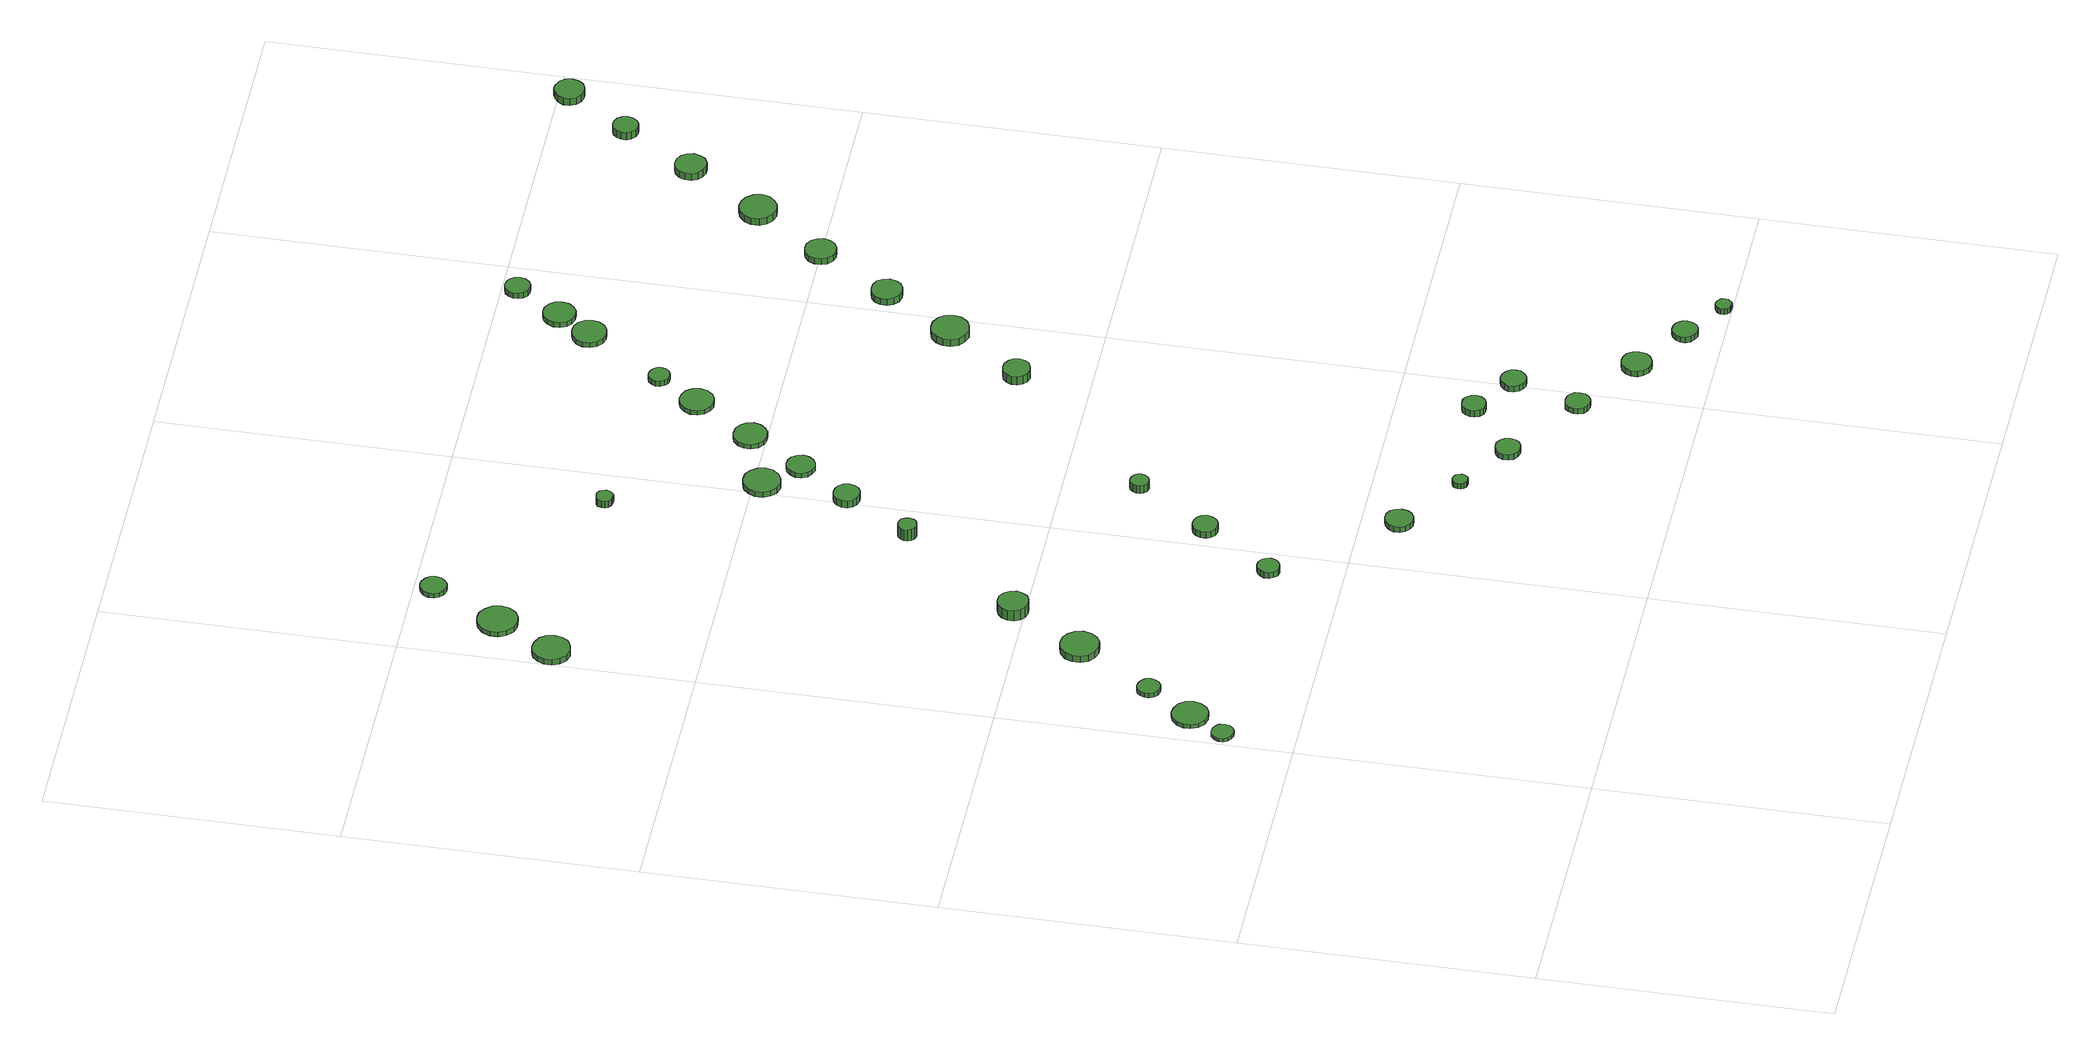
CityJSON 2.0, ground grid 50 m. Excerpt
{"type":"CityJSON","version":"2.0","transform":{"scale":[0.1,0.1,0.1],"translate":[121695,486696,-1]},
"CityObjects":{
"tree1":{"type":"SolitaryVegetationObject","attributes":{"function":"something"},"geometry":[{"type":"MultiSurface","lod":"1","boundaries":[[[0,1,2,3,4,5,6,7,8,9,10,11,12,13,14]],[[15,16,17,18,19,20,21,22,23,24,25,26,27,28,29]],[[0,29,28,1]],[[1,28,27,2]],[[2,27,26,3]],[[3,26,25,4]],[[4,25,24,5]],[[5,24,23,6]],[[6,23,22,7]],[[7,22,21,8]],[[8,21,20,9]],[[9,20,19,10]],[[10,19,18,11]],[[11,18,17,12]],[[12,17,16,13]],[[13,16,15,14]],[[14,15,29,0]]]}]},
"tree2":{"type":"SolitaryVegetationObject","attributes":{"function":"something"},"geometry":[{"type":"MultiSurface","lod":"1","boundaries":[[[30,31,32,33,34,35,36,37,38,39,40,41,42,43,44]],[[45,46,47,48,49,50,51,52,53,54,55,56,57,58,59]],[[30,59,58,31]],[[31,58,57,32]],[[32,57,56,33]],[[33,56,55,34]],[[34,55,54,35]],[[35,54,53,36]],[[36,53,52,37]],[[37,52,51,38]],[[38,51,50,39]],[[39,50,49,40]],[[40,49,48,41]],[[41,48,47,42]],[[42,47,46,43]],[[43,46,45,44]],[[44,45,59,30]]]}]},
"tree3":{"type":"SolitaryVegetationObject","attributes":{"function":"something"},"geometry":[{"type":"MultiSurface","lod":"1","boundaries":[[[60,61,62,63,64,65,66,67,68,69,70,71,72,73,74]],[[75,76,77,78,79,80,81,82,83,84,85,86,87,88,89]],[[60,89,88,61]],[[61,88,87,62]],[[62,87,86,63]],[[63,86,85,64]],[[64,85,84,65]],[[65,84,83,66]],[[66,83,82,67]],[[67,82,81,68]],[[68,81,80,69]],[[69,80,79,70]],[[70,79,78,71]],[[71,78,77,72]],[[72,77,76,73]],[[73,76,75,74]],[[74,75,89,60]]]}]},
"tree4":{"type":"SolitaryVegetationObject","attributes":{"function":"something"},"geometry":[{"type":"MultiSurface","lod":"1","boundaries":[[[90,91,92,93,94,95,96,97,98,99,100,101,102,103,104]],[[105,106,107,108,109,110,111,112,113,114,115,116,117,118,119]],[[90,119,118,91]],[[91,118,117,92]],[[92,117,116,93]],[[93,116,115,94]],[[94,115,114,95]],[[95,114,113,96]],[[96,113,112,97]],[[97,112,111,98]],[[98,111,110,99]],[[99,110,109,100]],[[100,109,108,101]],[[101,108,107,102]],[[102,107,106,103]],[[103,106,105,104]],[[104,105,119,90]]]}]},
"tree5":{"type":"SolitaryVegetationObject","attributes":{"function":"something"},"geometry":[{"type":"MultiSurface","lod":"1","boundaries":[[[120,121,122,123,124,125,126,127,128,129,130,131,132,133,134]],[[135,136,137,138,139,140,141,142,143,144,145,146,147,148,149]],[[120,149,148,121]],[[121,148,147,122]],[[122,147,146,123]],[[123,146,145,124]],[[124,145,144,125]],[[125,144,143,126]],[[126,143,142,127]],[[127,142,141,128]],[[128,141,140,129]],[[129,140,139,130]],[[130,139,138,131]],[[131,138,137,132]],[[132,137,136,133]],[[133,136,135,134]],[[134,135,149,120]]]}]},
"tree6":{"type":"SolitaryVegetationObject","attributes":{"function":"something"},"geometry":[{"type":"MultiSurface","lod":"1","boundaries":[[[150,151,152,153,154,155,156,157,158,159,160,161,162,163,164]],[[165,166,167,168,169,170,171,172,173,174,175,176,177,178,179]],[[150,179,178,151]],[[151,178,177,152]],[[152,177,176,153]],[[153,176,175,154]],[[154,175,174,155]],[[155,174,173,156]],[[156,173,172,157]],[[157,172,171,158]],[[158,171,170,159]],[[159,170,169,160]],[[160,169,168,161]],[[161,168,167,162]],[[162,167,166,163]],[[163,166,165,164]],[[164,165,179,150]]]}]},
"tree7":{"type":"SolitaryVegetationObject","attributes":{"function":"something"},"geometry":[{"type":"MultiSurface","lod":"1","boundaries":[[[180,181,182,183,184,185,186,187,188,189,190,191,192,193,194]],[[195,196,197,198,199,200,201,202,203,204,205,206,207,208,209]],[[180,209,208,181]],[[181,208,207,182]],[[182,207,206,183]],[[183,206,205,184]],[[184,205,204,185]],[[185,204,203,186]],[[186,203,202,187]],[[187,202,201,188]],[[188,201,200,189]],[[189,200,199,190]],[[190,199,198,191]],[[191,198,197,192]],[[192,197,196,193]],[[193,196,195,194]],[[194,195,209,180]]]}]},
"tree8":{"type":"SolitaryVegetationObject","attributes":{"function":"something"},"geometry":[{"type":"MultiSurface","lod":"1","boundaries":[[[210,211,212,213,214,215,216,217,218,219,220,221,222,223,224]],[[225,226,227,228,229,230,231,232,233,234,235,236,237,238,239]],[[210,239,238,211]],[[211,238,237,212]],[[212,237,236,213]],[[213,236,235,214]],[[214,235,234,215]],[[215,234,233,216]],[[216,233,232,217]],[[217,232,231,218]],[[218,231,230,219]],[[219,230,229,220]],[[220,229,228,221]],[[221,228,227,222]],[[222,227,226,223]],[[223,226,225,224]],[[224,225,239,210]]]}]},
"tree9":{"type":"SolitaryVegetationObject","attributes":{"function":"something"},"geometry":[{"type":"MultiSurface","lod":"1","boundaries":[[[240,241,242,243,244,245,246,247,248,249,250,251,252,253,254]],[[255,256,257,258,259,260,261,262,263,264,265,266,267,268,269]],[[240,269,268,241]],[[241,268,267,242]],[[242,267,266,243]],[[243,266,265,244]],[[244,265,264,245]],[[245,264,263,246]],[[246,263,262,247]],[[247,262,261,248]],[[248,261,260,249]],[[249,260,259,250]],[[250,259,258,251]],[[251,258,257,252]],[[252,257,256,253]],[[253,256,255,254]],[[254,255,269,240]]]}]},
"tree10":{"type":"SolitaryVegetationObject","attributes":{"function":"something"},"geometry":[{"type":"MultiSurface","lod":"1","boundaries":[[[270,271,272,273,274,275,276,277,278,279,280,281,282,283,284]],[[285,286,287,288,289,290,291,292,293,294,295,296,297,298,299]],[[270,299,298,271]],[[271,298,297,272]],[[272,297,296,273]],[[273,296,295,274]],[[274,295,294,275]],[[275,294,293,276]],[[276,293,292,277]],[[277,292,291,278]],[[278,291,290,279]],[[279,290,289,280]],[[280,289,288,281]],[[281,288,287,282]],[[282,287,286,283]],[[283,286,285,284]],[[284,285,299,270]]]}]},
"tree11":{"type":"SolitaryVegetationObject","attributes":{"function":"something"},"geometry":[{"type":"MultiSurface","lod":"1","boundaries":[[[300,301,302,303,304,305,306,307,308,309,310,311,312,313,314]],[[315,316,317,318,319,320,321,322,323,324,325,326,327,328,329]],[[300,329,328,301]],[[301,328,327,302]],[[302,327,326,303]],[[303,326,325,304]],[[304,325,324,305]],[[305,324,323,306]],[[306,323,322,307]],[[307,322,321,308]],[[308,321,320,309]],[[309,320,319,310]],[[310,319,318,311]],[[311,318,317,312]],[[312,317,316,313]],[[313,316,315,314]],[[314,315,329,300]]]}]},
"tree12":{"type":"SolitaryVegetationObject","attributes":{"function":"something"},"geometry":[{"type":"MultiSurface","lod":"1","boundaries":[[[330,331,332,333,334,335,336,337,338,339,340,341,342,343,344]],[[345,346,347,348,349,350,351,352,353,354,355,356,357,358,359]],[[330,359,358,331]],[[331,358,357,332]],[[332,357,356,333]],[[333,356,355,334]],[[334,355,354,335]],[[335,354,353,336]],[[336,353,352,337]],[[337,352,351,338]],[[338,351,350,339]],[[339,350,349,340]],[[340,349,348,341]],[[341,348,347,342]],[[342,347,346,343]],[[343,346,345,344]],[[344,345,359,330]]]}]},
"tree13":{"type":"SolitaryVegetationObject","attributes":{"function":"something"},"geometry":[{"type":"MultiSurface","lod":"1","boundaries":[[[360,361,362,363,364,365,366,367,368,369,370,371,372,373,374]],[[375,376,377,378,379,380,381,382,383,384,385,386,387,388,389]],[[360,389,388,361]],[[361,388,387,362]],[[362,387,386,363]],[[363,386,385,364]],[[364,385,384,365]],[[365,384,383,366]],[[366,383,382,367]],[[367,382,381,368]],[[368,381,380,369]],[[369,380,379,370]],[[370,379,378,371]],[[371,378,377,372]],[[372,377,376,373]],[[373,376,375,374]],[[374,375,389,360]]]}]},
"tree14":{"type":"SolitaryVegetationObject","attributes":{"function":"something"},"geometry":[{"type":"MultiSurface","lod":"1","boundaries":[[[390,391,392,393,394,395,396,397,398,399,400,401,402,403,404]],[[405,406,407,408,409,410,411,412,413,414,415,416,417,418,419]],[[390,419,418,391]],[[391,418,417,392]],[[392,417,416,393]],[[393,416,415,394]],[[394,415,414,395]],[[395,414,413,396]],[[396,413,412,397]],[[397,412,411,398]],[[398,411,410,399]],[[399,410,409,400]],[[400,409,408,401]],[[401,408,407,402]],[[402,407,406,403]],[[403,406,405,404]],[[404,405,419,390]]]}]},
"tree15":{"type":"SolitaryVegetationObject","attributes":{"function":"something"},"geometry":[{"type":"MultiSurface","lod":"1","boundaries":[[[420,421,422,423,424,425,426,427,428,429,430,431,432,433,434]],[[435,436,437,438,439,440,441,442,443,444,445,446,447,448,449]],[[420,449,448,421]],[[421,448,447,422]],[[422,447,446,423]],[[423,446,445,424]],[[424,445,444,425]],[[425,444,443,426]],[[426,443,442,427]],[[427,442,441,428]],[[428,441,440,429]],[[429,440,439,430]],[[430,439,438,431]],[[431,438,437,432]],[[432,437,436,433]],[[433,436,435,434]],[[434,435,449,420]]]}]},
"tree16":{"type":"SolitaryVegetationObject","attributes":{"function":"something"},"geometry":[{"type":"MultiSurface","lod":"1","boundaries":[[[450,451,452,453,454,455,456,457,458,459,460,461,462,463,464]],[[465,466,467,468,469,470,471,472,473,474,475,476,477,478,479]],[[450,479,478,451]],[[451,478,477,452]],[[452,477,476,453]],[[453,476,475,454]],[[454,475,474,455]],[[455,474,473,456]],[[456,473,472,457]],[[457,472,471,458]],[[458,471,470,459]],[[459,470,469,460]],[[460,469,468,461]],[[461,468,467,462]],[[462,467,466,463]],[[463,466,465,464]],[[464,465,479,450]]]}]},
"tree17":{"type":"SolitaryVegetationObject","attributes":{"function":"something"},"geometry":[{"type":"MultiSurface","lod":"1","boundaries":[[[480,481,482,483,484,485,486,487,488,489,490,491,492,493,494]],[[495,496,497,498,499,500,501,502,503,504,505,506,507,508,509]],[[480,509,508,481]],[[481,508,507,482]],[[482,507,506,483]],[[483,506,505,484]],[[484,505,504,485]],[[485,504,503,486]],[[486,503,502,487]],[[487,502,501,488]],[[488,501,500,489]],[[489,500,499,490]],[[490,499,498,491]],[[491,498,497,492]],[[492,497,496,493]],[[493,496,495,494]],[[494,495,509,480]]]}]},
"tree18":{"type":"SolitaryVegetationObject","attributes":{"function":"something"},"geometry":[{"type":"MultiSurface","lod":"1","boundaries":[[[510,511,512,513,514,515,516,517,518,519,520,521,522,523,524]],[[525,526,527,528,529,530,531,532,533,534,535,536,537,538,539]],[[510,539,538,511]],[[511,538,537,512]],[[512,537,536,513]],[[513,536,535,514]],[[514,535,534,515]],[[515,534,533,516]],[[516,533,532,517]],[[517,532,531,518]],[[518,531,530,519]],[[519,530,529,520]],[[520,529,528,521]],[[521,528,527,522]],[[522,527,526,523]],[[523,526,525,524]],[[524,525,539,510]]]}]},
"tree19":{"type":"SolitaryVegetationObject","attributes":{"function":"something"},"geometry":[{"type":"MultiSurface","lod":"1","boundaries":[[[540,541,542,543,544,545,546,547,548,549,550,551,552,553,554]],[[555,556,557,558,559,560,561,562,563,564,565,566,567,568,569]],[[540,569,568,541]],[[541,568,567,542]],[[542,567,566,543]],[[543,566,565,544]],[[544,565,564,545]],[[545,564,563,546]],[[546,563,562,547]],[[547,562,561,548]],[[548,561,560,549]],[[549,560,559,550]],[[550,559,558,551]],[[551,558,557,552]],[[552,557,556,553]],[[553,556,555,554]],[[554,555,569,540]]]}]},
"tree20":{"type":"SolitaryVegetationObject","attributes":{"function":"something"},"geometry":[{"type":"MultiSurface","lod":"1","boundaries":[[[570,571,572,573,574,575,576,577,578,579,580,581,582,583,584]],[[585,586,587,588,589,590,591,592,593,594,595,596,597,598,599]],[[570,599,598,571]],[[571,598,597,572]],[[572,597,596,573]],[[573,596,595,574]],[[574,595,594,575]],[[575,594,593,576]],[[576,593,592,577]],[[577,592,591,578]],[[578,591,590,579]],[[579,590,589,580]],[[580,589,588,581]],[[581,588,587,582]],[[582,587,586,583]],[[583,586,585,584]],[[584,585,599,570]]]}]},
"tree21":{"type":"SolitaryVegetationObject","attributes":{"function":"something"},"geometry":[{"type":"MultiSurface","lod":"1","boundaries":[[[600,601,602,603,604,605,606,607,608,609,610,611,612,613,614]],[[615,616,617,618,619,620,621,622,623,624,625,626,627,628,629]],[[600,629,628,601]],[[601,628,627,602]],[[602,627,626,603]],[[603,626,625,604]],[[604,625,624,605]],[[605,624,623,606]],[[606,623,622,607]],[[607,622,621,608]],[[608,621,620,609]],[[609,620,619,610]],[[610,619,618,611]],[[611,618,617,612]],[[612,617,616,613]],[[613,616,615,614]],[[614,615,629,600]]]}]},
"tree22":{"type":"SolitaryVegetationObject","attributes":{"function":"something"},"geometry":[{"type":"MultiSurface","lod":"1","boundaries":[[[630,631,632,633,634,635,636,637,638,639,640,641,642,643,644]],[[645,646,647,648,649,650,651,652,653,654,655,656,657,658,659]],[[630,659,658,631]],[[631,658,657,632]],[[632,657,656,633]],[[633,656,655,634]],[[634,655,654,635]],[[635,654,653,636]],[[636,653,652,637]],[[637,652,651,638]],[[638,651,650,639]],[[639,650,649,640]],[[640,649,648,641]],[[641,648,647,642]],[[642,647,646,643]],[[643,646,645,644]],[[644,645,659,630]]]}]},
"tree23":{"type":"SolitaryVegetationObject","attributes":{"function":"something"},"geometry":[{"type":"MultiSurface","lod":"1","boundaries":[[[660,661,662,663,664,665,666,667,668,669,670,671,672,673,674]],[[675,676,677,678,679,680,681,682,683,684,685,686,687,688,689]],[[660,689,688,661]],[[661,688,687,662]],[[662,687,686,663]],[[663,686,685,664]],[[664,685,684,665]],[[665,684,683,666]],[[666,683,682,667]],[[667,682,681,668]],[[668,681,680,669]],[[669,680,679,670]],[[670,679,678,671]],[[671,678,677,672]],[[672,677,676,673]],[[673,676,675,674]],[[674,675,689,660]]]}]},
"tree24":{"type":"SolitaryVegetationObject","attributes":{"function":"something"},"geometry":[{"type":"MultiSurface","lod":"1","boundaries":[[[690,691,692,693,694,695,696,697,698,699,700,701,702,703,704]],[[705,706,707,708,709,710,711,712,713,714,715,716,717,718,719]],[[690,719,718,691]],[[691,718,717,692]],[[692,717,716,693]],[[693,716,715,694]],[[694,715,714,695]],[[695,714,713,696]],[[696,713,712,697]],[[697,712,711,698]],[[698,711,710,699]],[[699,710,709,700]],[[700,709,708,701]],[[701,708,707,702]],[[702,707,706,703]],[[703,706,705,704]],[[704,705,719,690]]]}]},
"tree25":{"type":"SolitaryVegetationObject","attributes":{"function":"something"},"geometry":[{"type":"MultiSurface","lod":"1","boundaries":[[[720,721,722,723,724,725,726,727,728,729,730,731,732,733,734]],[[735,736,737,738,739,740,741,742,743,744,745,746,747,748,749]],[[720,749,748,721]],[[721,748,747,722]],[[722,747,746,723]],[[723,746,745,724]],[[724,745,744,725]],[[725,744,743,726]],[[726,743,742,727]],[[727,742,741,728]],[[728,741,740,729]],[[729,740,739,730]],[[730,739,738,731]],[[731,738,737,732]],[[732,737,736,733]],[[733,736,735,734]],[[734,735,749,720]]]}]},
"tree26":{"type":"SolitaryVegetationObject","attributes":{"function":"something"},"geometry":[{"type":"MultiSurface","lod":"1","boundaries":[[[750,751,752,753,754,755,756,757,758,759,760,761,762,763,764]],[[765,766,767,768,769,770,771,772,773,774,775,776,777,778,779]],[[750,779,778,751]],[[751,778,777,752]],[[752,777,776,753]],[[753,776,775,754]],[[754,775,774,755]],[[755,774,773,756]],[[756,773,772,757]],[[757,772,771,758]],[[758,771,770,759]],[[759,770,769,760]],[[760,769,768,761]],[[761,768,767,762]],[[762,767,766,763]],[[763,766,765,764]],[[764,765,779,750]]]}]},
"tree27":{"type":"SolitaryVegetationObject","attributes":{"function":"something"},"geometry":[{"type":"MultiSurface","lod":"1","boundaries":[[[780,781,782,783,784,785,786,787,788,789,790,791,792,793,794]],[[795,796,797,798,799,800,801,802,803,804,805,806,807,808,809]],[[780,809,808,781]],[[781,808,807,782]],[[782,807,806,783]],[[783,806,805,784]],[[784,805,804,785]],[[785,804,803,786]],[[786,803,802,787]],[[787,802,801,788]],[[788,801,800,789]],[[789,800,799,790]],[[790,799,798,791]],[[791,798,797,792]],[[792,797,796,793]],[[793,796,795,794]],[[794,795,809,780]]]}]},
"tree28":{"type":"SolitaryVegetationObject","attributes":{"function":"something"},"geometry":[{"type":"MultiSurface","lod":"1","boundaries":[[[810,811,812,813,814,815,816,817,818,819,820,821,822,823,824]],[[825,826,827,828,829,830,831,832,833,834,835,836,837,838,839]],[[810,839,838,811]],[[811,838,837,812]],[[812,837,836,813]],[[813,836,835,814]],[[814,835,834,815]],[[815,834,833,816]],[[816,833,832,817]],[[817,832,831,818]],[[818,831,830,819]],[[819,830,829,820]],[[820,829,828,821]],[[821,828,827,822]],[[822,827,826,823]],[[823,826,825,824]],[[824,825,839,810]]]}]},
"tree29":{"type":"SolitaryVegetationObject","attributes":{"function":"something"},"geometry":[{"type":"MultiSurface","lod":"1","boundaries":[[[840,841,842,843,844,845,846,847,848,849,850,851,852,853,854]],[[855,856,857,858,859,860,861,862,863,864,865,866,867,868,869]],[[840,869,868,841]],[[841,868,867,842]],[[842,867,866,843]],[[843,866,865,844]],[[844,865,864,845]],[[845,864,863,846]],[[846,863,862,847]],[[847,862,861,848]],[[848,861,860,849]],[[849,860,859,850]],[[850,859,858,851]],[[851,858,857,852]],[[852,857,856,853]],[[853,856,855,854]],[[854,855,869,840]]]}]},
"tree30":{"type":"SolitaryVegetationObject","attributes":{"function":"something"},"geometry":[{"type":"MultiSurface","lod":"1","boundaries":[[[870,871,872,873,874,875,876,877,878,879,880,881,882,883,884]],[[885,886,887,888,889,890,891,892,893,894,895,896,897,898,899]],[[870,899,898,871]],[[871,898,897,872]],[[872,897,896,873]],[[873,896,895,874]],[[874,895,894,875]],[[875,894,893,876]],[[876,893,892,877]],[[877,892,891,878]],[[878,891,890,879]],[[879,890,889,880]],[[880,889,888,881]],[[881,888,887,882]],[[882,887,886,883]],[[883,886,885,884]],[[884,885,899,870]]]}]},
"tree31":{"type":"SolitaryVegetationObject","attributes":{"function":"something"},"geometry":[{"type":"MultiSurface","lod":"1","boundaries":[[[900,901,902,903,904,905,906,907,908,909,910,911,912,913,914]],[[915,916,917,918,919,920,921,922,923,924,925,926,927,928,929]],[[900,929,928,901]],[[901,928,927,902]],[[902,927,926,903]],[[903,926,925,904]],[[904,925,924,905]],[[905,924,923,906]],[[906,923,922,907]],[[907,922,921,908]],[[908,921,920,909]],[[909,920,919,910]],[[910,919,918,911]],[[911,918,917,912]],[[912,917,916,913]],[[913,916,915,914]],[[914,915,929,900]]]}]},
"tree32":{"type":"SolitaryVegetationObject","attributes":{"function":"something"},"geometry":[{"type":"MultiSurface","lod":"1","boundaries":[[[930,931,932,933,934,935,936,937,938,939,940,941,942,943,944]],[[945,946,947,948,949,950,951,952,953,954,955,956,957,958,959]],[[930,959,958,931]],[[931,958,957,932]],[[932,957,956,933]],[[933,956,955,934]],[[934,955,954,935]],[[935,954,953,936]],[[936,953,952,937]],[[937,952,951,938]],[[938,951,950,939]],[[939,950,949,940]],[[940,949,948,941]],[[941,948,947,942]],[[942,947,946,943]],[[943,946,945,944]],[[944,945,959,930]]]}]},
"tree33":{"type":"SolitaryVegetationObject","attributes":{"function":"something"},"geometry":[{"type":"MultiSurface","lod":"1","boundaries":[[[960,961,962,963,964,965,966,967,968,969,970,971,972,973,974]],[[975,976,977,978,979,980,981,982,983,984,985,986,987,988,989]],[[960,989,988,961]],[[961,988,987,962]],[[962,987,986,963]],[[963,986,985,964]],[[964,985,984,965]],[[965,984,983,966]],[[966,983,982,967]],[[967,982,981,968]],[[968,981,980,969]],[[969,980,979,970]],[[970,979,978,971]],[[971,978,977,972]],[[972,977,976,973]],[[973,976,975,974]],[[974,975,989,960]]]}]},
"tree34":{"type":"SolitaryVegetationObject","attributes":{"function":"something"},"geometry":[{"type":"MultiSurface","lod":"1","boundaries":[[[990,991,992,993,994,995,996,997,998,999,1000,1001,1002,1003,1004]],[[1005,1006,1007,1008,1009,1010,1011,1012,1013,1014,1015,1016,1017,1018,1019]],[[990,1019,1018,991]],[[991,1018,1017,992]],[[992,1017,1016,993]],[[993,1016,1015,994]],[[994,1015,1014,995]],[[995,1014,1013,996]],[[996,1013,1012,997]],[[997,1012,1011,998]],[[998,1011,1010,999]],[[999,1010,1009,1000]],[[1000,1009,1008,1001]],[[1001,1008,1007,1002]],[[1002,1007,1006,1003]],[[1003,1006,1005,1004]],[[1004,1005,1019,990]]]}]},
"tree35":{"type":"SolitaryVegetationObject","attributes":{"function":"something"},"geometry":[{"type":"MultiSurface","lod":"1","boundaries":[[[1020,1021,1022,1023,1024,1025,1026,1027,1028,1029,1030,1031,1032,1033,1034]],[[1035,1036,1037,1038,1039,1040,1041,1042,1043,1044,1045,1046,1047,1048,1049]],[[1020,1049,1048,1021]],[[1021,1048,1047,1022]],[[1022,1047,1046,1023]],[[1023,1046,1045,1024]],[[1024,1045,1044,1025]],[[1025,1044,1043,1026]],[[1026,1043,1042,1027]],[[1027,1042,1041,1028]],[[1028,1041,1040,1029]],[[1029,1040,1039,1030]],[[1030,1039,1038,1031]],[[1031,1038,1037,1032]],[[1032,1037,1036,1033]],[[1033,1036,1035,1034]],[[1034,1035,1049,1020]]]}]},
"tree36":{"type":"SolitaryVegetationObject","attributes":{"function":"something"},"geometry":[{"type":"MultiSurface","lod":"1","boundaries":[[[1050,1051,1052,1053,1054,1055,1056,1057,1058,1059,1060,1061,1062,1063,1064]],[[1065,1066,1067,1068,1069,1070,1071,1072,1073,1074,1075,1076,1077,1078,1079]],[[1050,1079,1078,1051]],[[1051,1078,1077,1052]],[[1052,1077,1076,1053]],[[1053,1076,1075,1054]],[[1054,1075,1074,1055]],[[1055,1074,1073,1056]],[[1056,1073,1072,1057]],[[1057,1072,1071,1058]],[[1058,1071,1070,1059]],[[1059,1070,1069,1060]],[[1060,1069,1068,1061]],[[1061,1068,1067,1062]],[[1062,1067,1066,1063]],[[1063,1066,1065,1064]],[[1064,1065,1079,1050]]]}]},
"tree37":{"type":"SolitaryVegetationObject","attributes":{"function":"something"},"geometry":[{"type":"MultiSurface","lod":"1","boundaries":[[[1080,1081,1082,1083,1084,1085,1086,1087,1088,1089,1090,1091,1092,1093,1094]],[[1095,1096,1097,1098,1099,1100,1101,1102,1103,1104,1105,1106,1107,1108,1109]],[[1080,1109,1108,1081]],[[1081,1108,1107,1082]],[[1082,1107,1106,1083]],[[1083,1106,1105,1084]],[[1084,1105,1104,1085]],[[1085,1104,1103,1086]],[[1086,1103,1102,1087]],[[1087,1102,1101,1088]],[[1088,1101,1100,1089]],[[1089,1100,1099,1090]],[[1090,1099,1098,1091]],[[1091,1098,1097,1092]],[[1092,1097,1096,1093]],[[1093,1096,1095,1094]],[[1094,1095,1109,1080]]]}]},
"tree38":{"type":"SolitaryVegetationObject","attributes":{"function":"something"},"geometry":[{"type":"MultiSurface","lod":"1","boundaries":[[[1110,1111,1112,1113,1114,1115,1116,1117,1118,1119,1120,1121,1122,1123,1124]],[[1125,1126,1127,1128,1129,1130,1131,1132,1133,1134,1135,1136,1137,1138,1139]],[[1110,1139,1138,1111]],[[1111,1138,1137,1112]],[[1112,1137,1136,1113]],[[1113,1136,1135,1114]],[[1114,1135,1134,1115]],[[1115,1134,1133,1116]],[[1116,1133,1132,1117]],[[1117,1132,1131,1118]],[[1118,1131,1130,1119]],[[1119,1130,1129,1120]],[[1120,1129,1128,1121]],[[1121,1128,1127,1122]],[[1122,1127,1126,1123]],[[1123,1126,1125,1124]],[[1124,1125,1139,1110]]]}]},
"tree39":{"type":"SolitaryVegetationObject","attributes":{"function":"something"},"geometry":[{"type":"MultiSurface","lod":"1","boundaries":[[[1140,1141,1142,1143,1144,1145,1146,1147,1148,1149,1150,1151,1152,1153,1154]],[[1155,1156,1157,1158,1159,1160,1161,1162,1163,1164,1165,1166,1167,1168,1169]],[[1140,1169,1168,1141]],[[1141,1168,1167,1142]],[[1142,1167,1166,1143]],[[1143,1166,1165,1144]],[[1144,1165,1164,1145]],[[1145,1164,1163,1146]],[[1146,1163,1162,1147]],[[1147,1162,1161,1148]],[[1148,1161,1160,1149]],[[1149,1160,1159,1150]],[[1150,1159,1158,1151]],[[1151,1158,1157,1152]],[[1152,1157,1156,1153]],[[1153,1156,1155,1154]],[[1154,1155,1169,1140]]]}]}
},
"vertices":[
[42,622,15],[41,630,15],[36,636,15],[29,640,15],[21,641,15],[14,639,15],[8,633,15],[4,626,15],[4,618,15],[8,611,15],[14,606,15],[21,603,15],[29,604,15],[36,608,15],[41,614,15],[41,614,9],[36,608,9],[29,604,9],[21,603,9],[14,606,9],[8,611,9],[4,618,9],[4,626,9],[8,633,9],[14,639,9],[21,641,9],[29,640,9],[36,636,9],[41,630,9],[42,622,9],
[90,683,16],[87,696,16],[80,706,16],[69,712,16],[56,714,16],[44,710,16],[34,701,16],[29,689,16],[29,677,16],[34,665,16],[44,656,16],[56,652,16],[69,654,16],[80,660,16],[87,671,16],[87,671,8],[80,660,8],[69,654,8],[56,652,8],[44,656,8],[34,665,8],[29,677,8],[29,689,8],[34,701,8],[44,710,8],[56,714,8],[69,712,8],[80,706,8],[87,696,8],[90,683,8],
[134,763,17],[132,771,17],[127,777,17],[120,781,17],[112,782,17],[104,780,17],[98,774,17],[95,767,17],[95,759,17],[98,751,17],[104,746,17],[112,743,17],[120,744,17],[127,748,17],[132,755,17],[132,755,8],[127,748,8],[120,744,8],[112,743,8],[104,746,8],[98,751,8],[95,759,8],[95,767,8],[98,774,8],[104,780,8],[112,782,8],[120,781,8],[127,777,8],[132,771,8],[134,763,8],
[229,894,21],[226,907,21],[218,918,21],[206,925,21],[193,926,21],[180,922,21],[169,913,21],[164,900,21],[164,887,21],[169,874,21],[180,865,21],[193,861,21],[206,862,21],[218,869,21],[226,880,21],[226,880,8],[218,869,8],[206,862,8],[193,861,8],[180,865,8],[169,874,8],[164,887,8],[164,900,8],[169,913,8],[180,922,8],[193,926,8],[206,925,8],[218,918,8],[226,907,8],[229,894,8],
[63,1747,17],[61,1760,17],[53,1771,17],[41,1777,17],[28,1779,17],[15,1775,17],[6,1766,17],[0,1754,17],[0,1740,17],[6,1728,17],[15,1719,17],[28,1715,17],[41,1717,17],[53,1723,17],[61,1734,17],[61,1734,6],[53,1723,6],[41,1717,6],[28,1715,6],[15,1719,6],[6,1728,6],[0,1740,6],[0,1754,6],[6,1766,6],[15,1775,6],[28,1779,6],[41,1777,6],[53,1771,6],[61,1760,6],[63,1747,6],
[303,1020,28],[300,1030,28],[294,1039,28],[285,1045,28],[274,1046,28],[263,1042,28],[255,1035,28],[251,1025,28],[251,1014,28],[255,1004,28],[263,997,28],[274,994,28],[285,995,28],[294,1000,28],[300,1009,28],[300,1009,7],[294,1000,7],[285,995,7],[274,994,7],[263,997,7],[255,1004,7],[251,1014,7],[251,1025,7],[255,1035,7],[263,1042,7],[274,1046,7],[285,1045,7],[294,1039,7],[300,1030,7],[303,1020,7],
[474,626,19],[472,634,19],[468,640,19],[461,644,19],[453,645,19],[445,642,19],[440,637,19],[436,630,19],[436,622,19],[440,615,19],[445,609,19],[453,607,19],[461,608,19],[468,612,19],[472,618,19],[472,618,7],[468,612,7],[461,608,7],[453,607,7],[445,609,7],[440,615,7],[436,622,7],[436,630,7],[440,637,7],[445,642,7],[453,645,7],[461,644,7],[468,640,7],[472,634,7],[474,626,7],
[125,1848,15],[122,1862,15],[113,1873,15],[101,1881,15],[86,1882,15],[73,1878,15],[62,1868,15],[56,1855,15],[56,1841,15],[62,1828,15],[73,1818,15],[86,1814,15],[101,1815,15],[113,1822,15],[122,1834,15],[122,1834,6],[113,1822,6],[101,1815,6],[86,1814,6],[73,1818,6],[62,1828,6],[56,1841,6],[56,1855,6],[62,1868,6],[73,1878,6],[86,1882,6],[101,1881,6],[113,1873,6],[122,1862,6],[125,1848,6],
[638,437,19],[636,446,19],[631,455,19],[622,460,19],[612,461,19],[603,457,19],[595,451,19],[591,442,19],[591,432,19],[595,423,19],[603,416,19],[612,413,19],[622,414,19],[631,419,19],[636,427,19],[636,427,8],[631,419,8],[622,414,8],[612,413,8],[603,416,8],[595,423,8],[591,432,8],[591,442,8],[595,451,8],[603,457,8],[612,461,8],[622,460,8],[631,455,8],[636,446,8],[638,437,8],
[179,1968,16],[177,1977,16],[171,1984,16],[163,1989,16],[154,1990,16],[145,1987,16],[138,1981,16],[134,1972,16],[134,1963,16],[138,1954,16],[145,1948,16],[154,1945,16],[163,1946,16],[171,1951,16],[177,1958,16],[177,1958,7],[171,1951,7],[163,1946,7],[154,1945,7],[145,1948,7],[138,1954,7],[134,1963,7],[134,1972,7],[138,1981,7],[145,1987,7],[154,1990,7],[163,1989,7],[171,1984,7],[177,1977,7],[179,1968,7],
[562,748,20],[560,757,20],[555,764,20],[547,768,20],[538,769,20],[529,766,20],[523,760,20],[519,752,20],[519,743,20],[523,735,20],[529,729,20],[538,726,20],[547,727,20],[555,732,20],[560,739,20],[560,739,7],[555,732,7],[547,727,7],[538,726,7],[529,729,7],[523,735,7],[519,743,7],[519,752,7],[523,760,7],[529,766,7],[538,769,7],[547,768,7],[555,764,7],[560,757,7],[562,748,7],
[454,1227,30],[452,1233,30],[449,1239,30],[443,1242,30],[436,1243,30],[430,1241,30],[425,1236,30],[422,1230,30],[422,1224,30],[425,1218,30],[430,1213,30],[436,1211,30],[443,1212,30],[449,1215,30],[452,1220,30],[452,1220,7],[449,1215,7],[443,1212,7],[436,1211,7],[430,1213,7],[425,1218,7],[422,1224,7],[422,1230,7],[425,1236,7],[430,1241,7],[436,1243,7],[443,1242,7],[449,1239,7],[452,1233,7],[454,1227,7],
[746,357,19],[744,362,19],[741,367,19],[737,369,19],[731,370,19],[726,368,19],[722,365,19],[720,360,19],[720,354,19],[722,349,19],[726,346,19],[731,344,19],[737,344,19],[741,347,19],[744,352,19],[744,352,8],[741,347,8],[737,344,8],[731,344,8],[726,346,8],[722,349,8],[720,354,8],[720,360,8],[722,365,8],[726,368,8],[731,370,8],[737,369,8],[741,367,8],[744,362,8],[746,357,8],
[644,874,23],[643,880,23],[639,886,23],[633,889,23],[627,890,23],[621,888,23],[616,883,23],[613,877,23],[613,871,23],[616,865,23],[621,860,23],[627,858,23],[633,859,23],[639,862,23],[643,868,23],[643,868,7],[639,862,7],[633,859,7],[627,858,7],[621,860,7],[616,865,7],[613,871,7],[613,877,7],[616,883,7],[621,888,7],[627,890,7],[633,889,7],[639,886,7],[643,880,7],[644,874,7],
[533,1342,21],[531,1351,21],[525,1359,21],[517,1363,21],[508,1364,21],[499,1362,21],[492,1355,21],[488,1347,21],[488,1337,21],[492,1329,21],[499,1323,21],[508,1320,21],[517,1321,21],[525,1325,21],[531,1333,21],[531,1333,7],[525,1325,7],[517,1321,7],[508,1320,7],[499,1323,7],[492,1329,7],[488,1337,7],[488,1347,7],[492,1355,7],[499,1362,7],[508,1364,7],[517,1363,7],[525,1359,7],[531,1351,7],[533,1342,7],
[851,295,19],[849,304,19],[844,311,19],[836,316,19],[827,316,19],[819,314,19],[812,308,19],[808,300,19],[808,291,19],[812,282,19],[819,277,19],[827,274,19],[836,275,19],[844,279,19],[849,286,19],[849,286,8],[844,279,8],[836,275,8],[827,274,8],[819,277,8],[812,282,8],[808,291,8],[808,300,8],[812,308,8],[819,314,8],[827,316,8],[836,316,8],[844,311,8],[849,304,8],[851,295,8],
[444,1732,21],[442,1738,21],[439,1743,21],[434,1746,21],[428,1746,21],[422,1745,21],[417,1741,21],[415,1735,21],[415,1729,21],[417,1724,21],[422,1720,21],[428,1718,21],[434,1718,21],[439,1721,21],[442,1726,21],[442,1726,7],[439,1721,7],[434,1718,7],[428,1718,7],[422,1720,7],[417,1724,7],[415,1729,7],[415,1735,7],[417,1741,7],[422,1745,7],[428,1746,7],[434,1746,7],[439,1743,7],[442,1738,7],[444,1732,7],
[552,1486,18],[549,1498,18],[541,1509,18],[530,1516,18],[517,1517,18],[504,1513,18],[495,1504,18],[489,1492,18],[489,1479,18],[495,1467,18],[504,1458,18],[517,1454,18],[530,1456,18],[541,1462,18],[549,1473,18],[549,1473,7],[541,1462,7],[530,1456,7],[517,1454,7],[504,1458,7],[495,1467,7],[489,1479,7],[489,1492,7],[495,1504,7],[504,1513,7],[517,1517,7],[530,1516,7],[541,1509,7],[549,1498,7],[552,1486,7],
[599,1431,16],[596,1441,16],[590,1449,16],[582,1454,16],[572,1455,16],[562,1452,16],[555,1445,16],[550,1436,16],[550,1426,16],[555,1416,16],[562,1410,16],[572,1406,16],[582,1408,16],[590,1413,16],[596,1421,16],[596,1421,7],[590,1413,7],[582,1408,7],[572,1406,7],[562,1410,7],[555,1416,7],[550,1426,7],[550,1436,7],[555,1445,7],[562,1452,7],[572,1455,7],[582,1454,7],[590,1449,7],[596,1441,7],[599,1431,7],
[988,204,19],[987,213,19],[981,220,19],[974,224,19],[965,225,19],[956,223,19],[950,217,19],[946,208,19],[946,200,19],[950,191,19],[956,186,19],[965,183,19],[974,184,19],[981,188,19],[987,195,19],[987,195,8],[981,188,8],[974,184,8],[965,183,8],[956,186,8],[950,191,8],[946,200,8],[946,208,8],[950,217,8],[956,223,8],[965,225,8],[974,224,8],[981,220,8],[987,213,8],[988,204,8],
[948,370,21],[946,378,21],[941,385,21],[934,390,21],[925,390,21],[917,388,21],[911,382,21],[907,374,21],[907,366,21],[911,358,21],[917,352,21],[925,350,21],[934,351,21],[941,355,21],[946,362,21],[946,362,8],[941,355,8],[934,351,8],[925,350,8],[917,352,8],[911,358,8],[907,366,8],[907,374,8],[911,382,8],[917,388,8],[925,390,8],[934,390,8],[941,385,8],[946,378,8],[948,370,8],
[667,1527,15],[664,1539,15],[657,1548,15],[647,1554,15],[635,1555,15],[624,1552,15],[615,1544,15],[610,1533,15],[610,1521,15],[615,1510,15],[624,1502,15],[635,1499,15],[647,1500,15],[657,1506,15],[664,1515,15],[664,1515,6],[657,1506,6],[647,1500,6],[635,1499,6],[624,1502,6],[615,1510,6],[610,1521,6],[610,1533,6],[615,1544,6],[624,1552,6],[635,1555,6],[647,1554,6],[657,1548,6],[664,1539,6],[667,1527,6],
[1025,318,20],[1024,327,20],[1018,334,20],[1011,339,20],[1002,340,20],[993,337,20],[987,331,20],[983,323,20],[983,314,20],[987,306,20],[993,300,20],[1002,297,20],[1011,298,20],[1018,302,20],[1024,310,20],[1024,310,8],[1018,302,8],[1011,298,8],[1002,297,8],[993,300,8],[987,306,8],[983,314,8],[983,323,8],[987,331,8],[993,337,8],[1002,340,8],[1011,339,8],[1018,334,8],[1024,327,8],[1025,318,8],
[1110,128,19],[1108,138,19],[1102,147,19],[1092,152,19],[1082,153,19],[1072,150,19],[1064,143,19],[1059,133,19],[1059,122,19],[1064,113,19],[1072,105,19],[1082,102,19],[1092,103,19],[1102,109,19],[1108,117,19],[1108,117,8],[1102,109,8],[1092,103,8],[1082,102,8],[1072,105,8],[1064,113,8],[1059,122,8],[1059,133,8],[1064,143,8],[1072,150,8],[1082,153,8],[1092,152,8],[1102,147,8],[1108,138,8],[1110,128,8],
[738,1630,15],[735,1642,15],[728,1652,15],[717,1658,15],[705,1659,15],[694,1655,15],[685,1647,15],[680,1636,15],[680,1624,15],[685,1613,15],[694,1605,15],[705,1601,15],[717,1602,15],[728,1608,15],[735,1618,15],[735,1618,6],[728,1608,6],[717,1602,6],[705,1601,6],[694,1605,6],[685,1613,6],[680,1624,6],[680,1636,6],[685,1647,6],[694,1655,6],[705,1659,6],[717,1658,6],[728,1652,6],[735,1642,6],[738,1630,6],
[1203,65,19],[1201,73,19],[1196,81,19],[1188,85,19],[1179,86,19],[1171,83,19],[1164,77,19],[1160,69,19],[1160,60,19],[1164,52,19],[1171,46,19],[1179,43,19],[1188,44,19],[1196,48,19],[1201,56,19],[1201,56,8],[1196,48,8],[1188,44,8],[1179,43,8],[1171,46,8],[1164,52,8],[1160,60,8],[1160,69,8],[1164,77,8],[1171,83,8],[1179,86,8],[1188,85,8],[1196,81,8],[1201,73,8],[1203,65,8],
[899,1126,24],[897,1136,24],[891,1143,24],[882,1148,24],[873,1149,24],[863,1146,24],[856,1140,24],[852,1131,24],[852,1121,24],[856,1112,24],[863,1106,24],[873,1103,24],[882,1104,24],[891,1109,24],[897,1116,24],[897,1116,7],[891,1109,7],[882,1104,7],[873,1103,7],[863,1106,7],[856,1112,7],[852,1121,7],[852,1131,7],[856,1140,7],[863,1146,7],[873,1149,7],[882,1148,7],[891,1143,7],[897,1136,7],[899,1126,7],
[1271,14,19],[1270,20,19],[1266,24,19],[1262,27,19],[1256,28,19],[1251,26,19],[1246,22,19],[1244,17,19],[1244,11,19],[1246,6,19],[1251,2,19],[1256,1,19],[1262,1,19],[1266,4,19],[1270,9,19],[1270,9,8],[1266,4,8],[1262,1,8],[1256,1,8],[1251,2,8],[1246,6,8],[1244,11,8],[1244,17,8],[1246,22,8],[1251,26,8],[1256,28,8],[1262,27,8],[1266,24,8],[1270,20,8],[1271,14,8],
[777,1702,17],[776,1709,17],[771,1715,17],[765,1719,17],[757,1720,17],[750,1718,17],[745,1713,17],[741,1706,17],[741,1698,17],[745,1691,17],[750,1686,17],[757,1684,17],[765,1685,17],[771,1689,17],[776,1695,17],[776,1695,6],[771,1689,6],[765,1685,6],[757,1684,6],[750,1686,6],[745,1691,6],[741,1698,6],[741,1706,6],[745,1713,6],[750,1718,6],[757,1720,6],[765,1719,6],[771,1715,6],[776,1709,6],[777,1702,6],
[993,1253,21],[991,1266,21],[983,1277,21],[971,1284,21],[958,1285,21],[945,1281,21],[935,1272,21],[930,1260,21],[930,1247,21],[935,1234,21],[945,1226,21],[958,1221,21],[971,1223,21],[983,1229,21],[991,1240,21],[991,1240,7],[983,1229,7],[971,1223,7],[958,1221,7],[945,1226,7],[935,1234,7],[930,1247,7],[930,1260,7],[935,1272,7],[945,1281,7],[958,1285,7],[971,1284,7],[983,1277,7],[991,1266,7],[993,1253,7],
[877,1836,16],[875,1848,16],[868,1858,16],[857,1864,16],[845,1865,16],[833,1861,16],[824,1853,16],[819,1842,16],[819,1830,16],[824,1819,16],[833,1811,16],[845,1807,16],[857,1808,16],[868,1814,16],[875,1824,16],[875,1824,6],[868,1814,6],[857,1808,6],[845,1807,6],[833,1811,6],[824,1819,6],[819,1830,6],[819,1842,6],[824,1853,6],[833,1861,6],[845,1865,6],[857,1864,6],[868,1858,6],[875,1848,6],[877,1836,6],
[1068,1374,20],[1065,1385,20],[1059,1394,20],[1049,1399,20],[1038,1400,20],[1028,1397,20],[1020,1390,20],[1015,1380,20],[1015,1369,20],[1020,1359,20],[1028,1351,20],[1038,1348,20],[1049,1349,20],[1059,1354,20],[1065,1363,20],[1065,1363,7],[1059,1354,7],[1049,1349,7],[1038,1348,7],[1028,1351,7],[1020,1359,7],[1015,1369,7],[1015,1380,7],[1020,1390,7],[1028,1397,7],[1038,1400,7],[1049,1399,7],[1059,1394,7],[1065,1385,7],[1068,1374,7],
[915,1894,16],[913,1905,16],[906,1914,16],[896,1920,16],[885,1921,16],[874,1917,16],[866,1910,16],[861,1899,16],[861,1888,16],[866,1877,16],[874,1870,16],[885,1866,16],[896,1867,16],[906,1873,16],[913,1882,16],[913,1882,6],[906,1873,6],[896,1867,6],[885,1866,6],[874,1870,6],[866,1877,6],[861,1888,6],[861,1899,6],[866,1910,6],[874,1917,6],[885,1921,6],[896,1920,6],[906,1914,6],[913,1905,6],[915,1894,6],
[964,1973,17],[962,1982,17],[957,1989,17],[949,1994,17],[941,1995,17],[932,1992,17],[926,1986,17],[922,1978,17],[922,1969,17],[926,1961,17],[932,1955,17],[941,1952,17],[949,1953,17],[957,1958,17],[962,1965,17],[962,1965,6],[957,1958,6],[949,1953,6],[941,1952,6],[932,1955,6],[926,1961,6],[922,1969,6],[922,1978,6],[926,1986,6],[932,1992,6],[941,1995,6],[949,1994,6],[957,1989,6],[962,1982,6],[964,1973,6],
[1152,1500,19],[1149,1511,19],[1143,1520,19],[1133,1526,19],[1122,1527,19],[1112,1524,19],[1103,1516,19],[1099,1506,19],[1099,1495,19],[1103,1485,19],[1112,1477,19],[1122,1474,19],[1133,1475,19],[1143,1480,19],[1149,1489,19],[1149,1489,7],[1143,1480,7],[1133,1475,7],[1122,1474,7],[1112,1477,7],[1103,1485,7],[1099,1495,7],[1099,1506,7],[1103,1516,7],[1112,1524,7],[1122,1527,7],[1133,1526,7],[1143,1520,7],[1149,1511,7],[1152,1500,7],
[1244,1621,20],[1241,1634,20],[1233,1645,20],[1222,1651,20],[1209,1653,20],[1196,1648,20],[1187,1640,20],[1181,1628,20],[1181,1614,20],[1187,1602,20],[1196,1594,20],[1209,1590,20],[1222,1591,20],[1233,1598,20],[1241,1608,20],[1241,1608,6],[1233,1598,6],[1222,1591,6],[1209,1590,6],[1196,1594,6],[1187,1602,6],[1181,1614,6],[1181,1628,6],[1187,1640,6],[1196,1648,6],[1209,1653,6],[1222,1651,6],[1233,1645,6],[1241,1634,6],[1244,1621,6],
[1328,1751,20],[1325,1761,20],[1319,1770,20],[1309,1776,20],[1298,1777,20],[1288,1774,20],[1279,1766,20],[1275,1756,20],[1275,1745,20],[1279,1735,20],[1288,1728,20],[1298,1724,20],[1309,1725,20],[1319,1731,20],[1325,1740,20],[1325,1740,6],[1319,1731,6],[1309,1725,6],[1298,1724,6],[1288,1728,6],[1279,1735,6],[1275,1745,6],[1275,1756,6],[1279,1766,6],[1288,1774,6],[1298,1777,6],[1309,1776,6],[1319,1770,6],[1325,1761,6],[1328,1751,6],
[1402,1875,20],[1400,1883,20],[1395,1891,20],[1387,1895,20],[1379,1896,20],[1370,1893,20],[1364,1887,20],[1360,1879,20],[1360,1870,20],[1364,1862,20],[1370,1856,20],[1379,1853,20],[1387,1854,20],[1395,1859,20],[1400,1866,20],[1400,1866,5],[1395,1859,5],[1387,1854,5],[1379,1853,5],[1370,1856,5],[1364,1862,5],[1360,1870,5],[1360,1879,5],[1364,1887,5],[1370,1893,5],[1379,1896,5],[1387,1895,5],[1395,1891,5],[1400,1883,5],[1402,1875,5],
[1480,1982,20],[1478,1993,20],[1472,2001,20],[1462,2007,20],[1452,2008,20],[1442,2004,20],[1434,1997,20],[1429,1988,20],[1429,1977,20],[1434,1967,20],[1442,1960,20],[1452,1957,20],[1462,1958,20],[1472,1963,20],[1478,1972,20],[1478,1972,6],[1472,1963,6],[1462,1958,6],[1452,1957,6],[1442,1960,6],[1434,1967,6],[1429,1977,6],[1429,1988,6],[1434,1997,6],[1442,2004,6],[1452,2008,6],[1462,2007,6],[1472,2001,6],[1478,1993,6],[1480,1982,6]
]}
